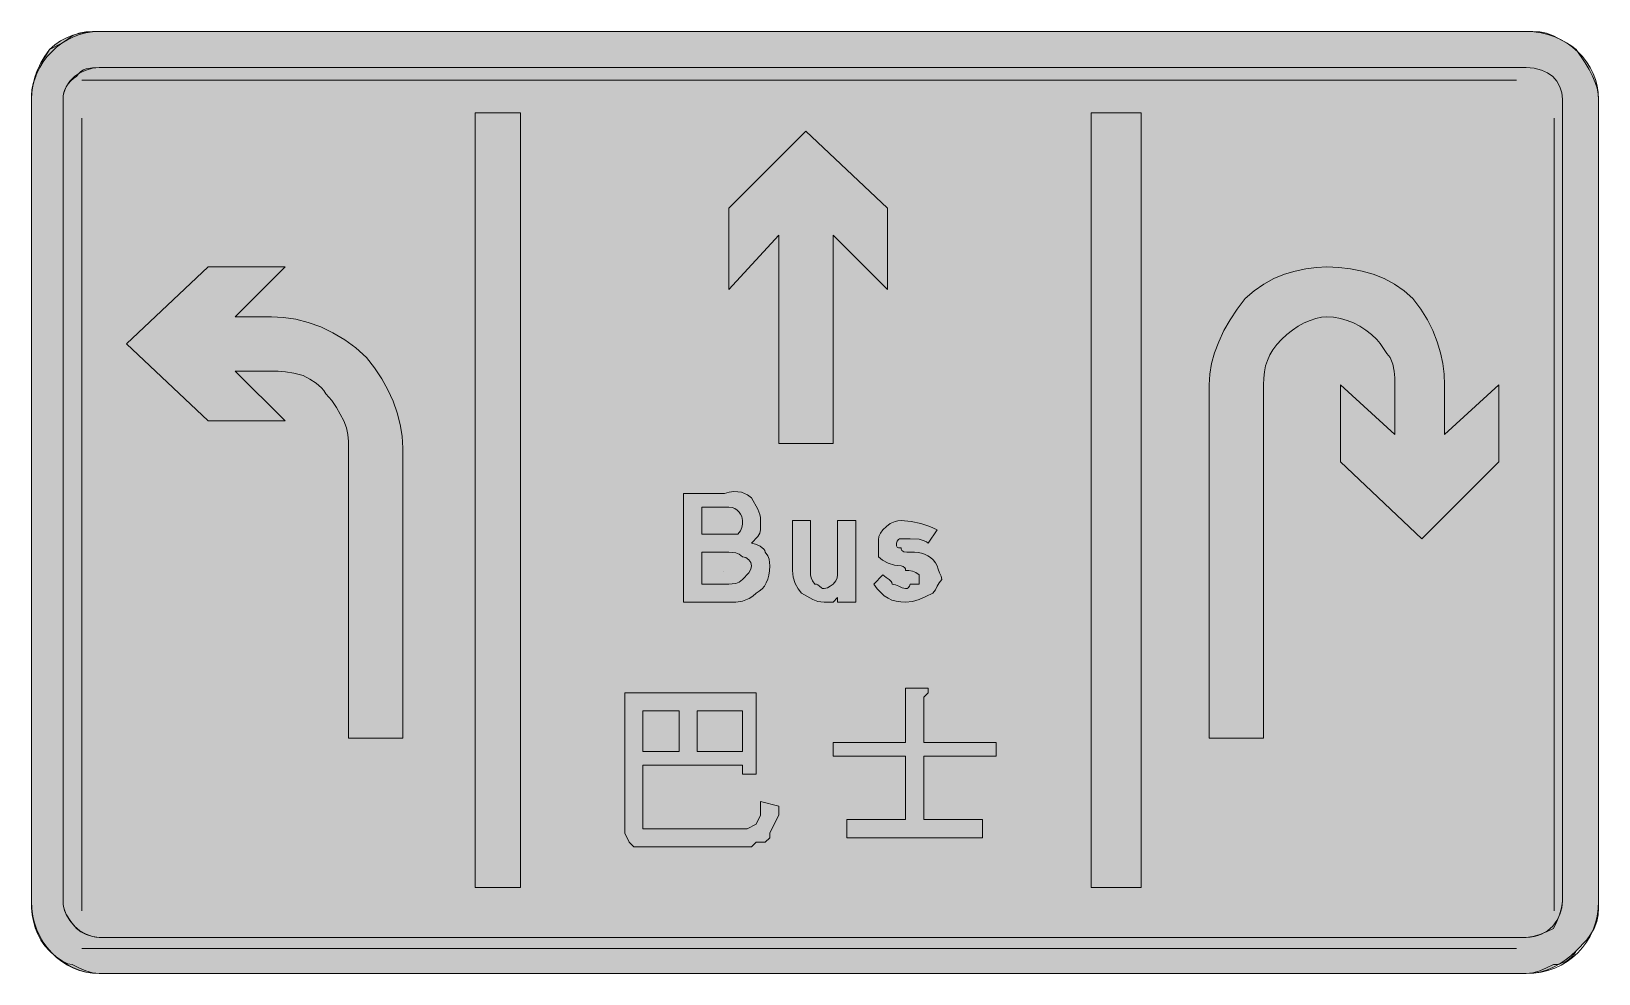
# Model space of a CAD drawing. Header units: metres. Extents: x 76 to 491, y 12 to 261.
import ezdxf

# ---------------------------------------------------------------- set-up
doc = ezdxf.new("R2010")
doc.units = ezdxf.units.M
for name, color, linetype, true_color in [('FILL_BLUE_0000FF', 7, 'Continuous', 0x0000ff), ('FILL_WHITE_FFFFFF', 7, 'Continuous', 0xffffff), ('STROKE_BLUE_0000FF', 7, 'Continuous', 0x0000ff), ('STROKE_WHITE_FFFFFF', 7, 'Continuous', 0xffffff)]:
    doc.layers.add(name, color=color, linetype=linetype, true_color=true_color)

msp = doc.modelspace()

# ---------------------------------------------------------------- hatches: boundary and pattern name
at = {"layer": 'FILL_BLUE_0000FF', "true_color": 0x0000ff}
h = msp.add_hatch(color=7, dxfattribs=at)
h.dxf.hatch_style = 1
h.paths.add_polyline_path([(473.87, 261.26), (475.8, 260.98), (477.65, 260.52), (479.43, 259.9), (481.11, 259.12), (482.69, 258.2), (484.16, 257.14), (485.52, 255.96), (486.75, 254.67), (487.84, 253.27), (488.79, 251.79), (489.59, 250.22), (490.22, 248.59), (490.69, 246.89), (490.97, 245.14), (491.07, 243.36), (491.07, 30.96), (491.05, 29.16), (490.92, 27.36), (490.56, 25.56), (489.87, 23.76), (488.95, 22.15), (487.92, 20.76), (485.07, 17.76), (484.57, 16.92), (483.96, 16.18), (483.28, 15.57), (482.52, 15.06), (481.71, 14.67), (480.85, 14.38), (479.97, 14.22), (479.07, 14.16), (477.27, 13.28), (475.47, 12.51), (473.67, 11.97), (471.87, 11.76), (93.87, 11.76), (92.07, 11.87), (90.29, 12.19), (88.53, 12.71), (86.82, 13.41), (85.16, 14.28), (83.58, 15.3), (82.07, 16.47), (80.67, 17.76), (79.43, 19.16), (78.4, 20.67), (77.57, 22.25), (76.92, 23.91), (76.44, 25.62), (76.11, 27.38), (75.93, 29.16), (75.87, 30.96), (75.87, 243.36), (75.93, 244.76), (76.11, 246.27), (76.44, 247.85), (76.92, 249.51), (77.57, 251.22), (78.4, 252.98), (79.43, 254.76), (80.67, 256.56), (82.07, 257.8), (83.58, 258.83), (85.16, 259.66), (86.82, 260.31), (88.53, 260.79), (90.29, 261.12), (92.07, 261.3), (93.87, 261.36), (471.87, 261.36), (473.87, 261.26)])
at = {"layer": 'FILL_WHITE_FFFFFF', "true_color": 0xffffff}
h = msp.add_hatch(color=7, dxfattribs=at)
h.dxf.hatch_style = 1
h.paths.add_polyline_path([(475.47, 261.21), (477.27, 260.85), (479.07, 260.16), (482.52, 258.36), (483.96, 257.46), (485.07, 256.56), (487.53, 252.98), (488.55, 251.22), (489.42, 249.51), (490.12, 247.85), (490.64, 246.27), (490.96, 244.76), (491.07, 243.36), (491.07, 30.96), (491.05, 29.16), (490.92, 27.36), (490.56, 25.56), (489.87, 23.76), (488.95, 22.15), (487.92, 20.76), (485.07, 17.76), (483.67, 16.47), (482.16, 15.3), (480.58, 14.28), (478.92, 13.41), (477.21, 12.71), (475.45, 12.19), (473.67, 11.87), (471.87, 11.76), (93.87, 11.76), (92.07, 11.97), (90.27, 12.51), (88.47, 13.28), (86.67, 14.16), (85.56, 14.38), (84.12, 15.06), (82.45, 16.18), (80.67, 17.76), (79.43, 19.16), (78.4, 20.67), (77.57, 22.25), (76.92, 23.91), (76.44, 25.62), (76.11, 27.38), (75.93, 29.16), (75.87, 30.96), (75.87, 243.36), (76.02, 245.91), (76.38, 247.58), (77.07, 249.36), (77.18, 250.26), (77.46, 251.16), (78.42, 252.96), (79.6, 254.76), (80.67, 256.56), (84.12, 258.36), (85.56, 259.26), (86.67, 260.16), (88.47, 260.85), (90.27, 261.21), (92.07, 261.34), (93.87, 261.36), (471.87, 261.36), (473.67, 261.34), (475.47, 261.21)])
h.paths.add_polyline_path([(92.09, 251.72), (90.42, 251.46), (89.66, 251.17), (88.98, 250.75), (88.37, 250.15), (87.87, 249.36), (87.03, 248.86), (86.3, 248.25), (85.68, 247.57), (85.17, 246.81), (84.78, 246), (84.5, 245.14), (84.33, 244.26), (84.27, 243.36), (84.27, 30.96), (84.33, 30.06), (84.5, 29.16), (84.78, 28.26), (85.17, 27.36), (86.3, 25.56), (87.87, 23.76), (88.98, 22.88), (90.42, 22.11), (92.09, 21.57), (93.87, 21.36), (471.87, 21.36), (473.67, 21.57), (475.47, 22.11), (477.27, 22.88), (479.07, 23.76), (479.95, 25.56), (480.72, 27.36), (481.26, 29.16), (481.47, 30.96), (481.47, 243.36), (481.3, 245.1), (480.81, 246.7), (480.01, 248.13), (478.92, 249.36), (477.54, 250.37), (475.9, 251.12), (474.01, 251.6), (471.87, 251.76), (93.87, 251.76), (92.09, 251.72)], flags=16)
h = msp.add_hatch(color=7, dxfattribs=at)
h.dxf.hatch_style = 1
h.paths.add_polyline_path([(205.47, 34.56), (193.47, 34.56), (193.47, 239.76), (205.47, 239.76), (205.47, 34.56)])
h = msp.add_hatch(color=7, dxfattribs=at)
h.dxf.hatch_style = 1
h.paths.add_polyline_path([(369.87, 239.76), (369.87, 34.56), (356.67, 34.56), (356.67, 239.76), (369.87, 239.76)])
h = msp.add_hatch(color=7, dxfattribs=at)
h.dxf.hatch_style = 1
h.paths.add_polyline_path([(288.27, 152.16), (273.87, 152.16), (273.87, 207.36), (260.67, 192.96), (260.67, 214.56), (281.07, 234.96), (302.67, 214.56), (302.67, 192.96), (288.27, 207.36), (288.27, 152.16)])
h = msp.add_hatch(color=7, dxfattribs=at)
h.dxf.hatch_style = 1
h.paths.add_polyline_path([(143.07, 198.96), (129.87, 185.76), (139.47, 185.76), (142.67, 185.59), (145.94, 185.08), (149.24, 184.24), (152.52, 183.06), (155.75, 181.54), (158.88, 179.68), (161.86, 177.49), (164.67, 174.96), (166.81, 172.21), (168.7, 169.35), (170.34, 166.42), (171.72, 163.41), (172.81, 160.35), (173.61, 157.24), (174.1, 154.11), (174.27, 150.96), (174.27, 74.16), (159.87, 74.16), (159.87, 150.96), (159.85, 152.76), (159.72, 154.56), (159.36, 156.36), (158.67, 158.16), (156.72, 161.76), (155.46, 163.56), (153.87, 165.36), (153.37, 166.21), (152.76, 166.95), (151.32, 168.21), (149.65, 169.24), (147.87, 170.16), (145.38, 170.85), (143.22, 171.21), (141.29, 171.34), (139.47, 171.36), (129.87, 171.36), (143.07, 158.16), (122.67, 158.16), (101.07, 178.56), (122.67, 198.96), (143.07, 198.96)])
h = msp.add_hatch(color=7, dxfattribs=at)
h.dxf.hatch_style = 1
h.paths.add_polyline_path([(388.04, 170.51), (388.53, 173.35), (389.33, 176.24), (390.42, 179.16), (391.8, 182.08), (393.44, 184.97), (395.33, 187.81), (397.47, 190.56), (399.83, 192.64), (402.36, 194.4), (405.04, 195.85), (407.82, 197.01), (410.65, 197.88), (413.5, 198.49), (416.32, 198.85), (419.07, 198.96), (422.22, 198.85), (425.33, 198.49), (428.39, 197.88), (431.37, 197.01), (434.23, 195.85), (436.96, 194.4), (439.51, 192.64), (441.87, 190.56), (443.95, 187.81), (445.71, 184.97), (447.16, 182.08), (448.32, 179.16), (449.19, 176.24), (449.8, 173.35), (450.16, 170.51), (450.27, 167.76), (450.27, 154.56), (464.67, 167.76), (464.67, 147.36), (444.27, 126.96), (422.67, 147.36), (422.67, 167.76), (437.07, 154.56), (437.07, 167.76), (437.05, 169.56), (436.92, 171.36), (436.56, 173.16), (435.87, 174.96), (434.97, 176.05), (434.07, 177.36), (433.17, 178.67), (432.27, 179.76), (430.87, 181.05), (429.36, 182.22), (427.78, 183.24), (426.12, 184.11), (424.41, 184.81), (422.65, 185.33), (420.87, 185.65), (419.07, 185.76), (417.67, 185.65), (416.18, 185.33), (414.64, 184.81), (413.07, 184.11), (411.5, 183.24), (409.96, 182.22), (408.47, 181.05), (407.07, 179.76), (405.83, 178.41), (404.8, 177.04), (403.97, 175.65), (403.32, 174.21), (402.84, 172.72), (402.51, 171.15), (402.33, 169.51), (402.27, 167.76), (402.27, 74.16), (387.87, 74.16), (387.87, 167.76), (388.04, 170.51)])
h = msp.add_hatch(color=7, dxfattribs=at)
h.dxf.hatch_style = 1
h.paths.add_polyline_path([(269.88, 124.24), (270.16, 123.81), (270.27, 123.36), (270.96, 122.46), (271.32, 121.56), (271.45, 120.66), (271.47, 119.76), (271.41, 118.47), (271.25, 117.28), (270.96, 116.22), (270.57, 115.26), (270.06, 114.42), (269.45, 113.68), (268.71, 113.07), (267.87, 112.56), (266.97, 111.77), (266.07, 111.17), (265.17, 110.75), (264.27, 110.46), (262.47, 110.2), (260.67, 110.16), (248.67, 110.16), (248.67, 138.96), (259.47, 138.96), (260.76, 139.3), (261.95, 139.45), (263.01, 139.42), (263.97, 139.26), (264.81, 138.98), (265.55, 138.62), (266.67, 137.76), (268.32, 134.76), (268.86, 133.37), (269.02, 132.61), (269.07, 131.76), (269.07, 129.36), (268.86, 128.46), (268.32, 127.56), (266.67, 125.76), (267.74, 125.55), (268.92, 125.01), (269.88, 124.24)])
h.paths.add_polyline_path([(263.76, 129.06), (264.12, 129.96), (264.25, 130.86), (264.27, 131.76), (264.05, 132.83), (263.76, 133.43), (263.37, 134.01), (262.86, 134.54), (262.25, 134.97), (261.51, 135.25), (260.67, 135.36), (253.47, 135.36), (253.47, 128.16), (260.67, 128.16), (263.07, 128.16), (263.76, 129.06)], flags=16)
h.paths.add_polyline_path([(262.47, 115.11), (263.37, 115.47), (264.27, 116.16), (265.92, 117.96), (266.46, 118.86), (266.67, 119.76), (266.46, 120.64), (265.92, 121.41), (265.15, 121.95), (264.27, 122.16), (263.37, 122.85), (262.47, 123.21), (261.57, 123.34), (260.67, 123.36), (253.47, 123.36), (253.47, 114.96), (260.67, 114.96), (261.57, 114.98), (262.47, 115.11)], flags=16)
h = msp.add_hatch(color=7, dxfattribs=at)
h.dxf.hatch_style = 1
h.paths.add_polyline_path([(285.02, 110.21), (284.26, 110.37), (282.87, 110.91), (279.87, 112.56), (278.99, 113.67), (278.22, 115.11), (277.68, 116.78), (277.47, 118.56), (277.47, 131.76), (282.27, 131.76), (282.27, 117.36), (282.42, 116.61), (282.78, 115.84), (283.47, 114.96), (283.87, 114.91), (284.18, 114.77), (284.67, 114.36), (285.16, 113.95), (285.47, 113.81), (285.87, 113.76), (286.75, 113.95), (287.52, 114.36), (288.27, 114.96), (288.96, 115.84), (289.32, 116.61), (289.47, 117.36), (289.47, 131.76), (294.27, 131.76), (294.27, 110.16), (289.47, 110.16), (289.47, 111.36), (288.27, 110.16), (285.87, 110.16), (285.02, 110.21)])
h = msp.add_hatch(color=7, dxfattribs=at)
h.dxf.hatch_style = 1
h.paths.add_polyline_path([(306.32, 124.16), (306.48, 123.87), (307.02, 123.51), (307.79, 123.38), (308.67, 123.36), (309.87, 123.36), (310.77, 123.3), (311.65, 123.13), (312.51, 122.85), (313.32, 122.46), (314.08, 121.95), (314.76, 121.33), (315.37, 120.6), (315.87, 119.76), (316.06, 118.86), (316.47, 117.96), (316.88, 117.06), (317.07, 116.16), (316.36, 115.26), (315.87, 114.36), (315.38, 113.46), (314.67, 112.56), (312.87, 111.68), (311.07, 110.91), (309.27, 110.37), (307.47, 110.16), (306.17, 110.22), (304.98, 110.4), (303.86, 110.73), (302.82, 111.21), (301.83, 111.86), (300.89, 112.69), (299.97, 113.72), (299.07, 114.96), (301.47, 117.36), (302.35, 116.65), (303.12, 116.16), (303.66, 115.67), (303.82, 115.36), (303.87, 114.96), (304.77, 114.77), (305.67, 114.36), (306.57, 113.95), (307.47, 113.76), (307.87, 113.81), (308.16, 113.95), (308.52, 114.36), (308.67, 114.96), (311.07, 114.96), (311.07, 116.16), (311.07, 117.36), (310.17, 118.05), (309.27, 118.41), (308.37, 118.54), (307.47, 118.56), (307.42, 118.96), (307.28, 119.25), (306.87, 119.61), (306.27, 119.76), (304.49, 119.97), (302.82, 120.51), (301.38, 121.28), (300.27, 122.16), (300.27, 125.76), (300.29, 126.66), (300.42, 127.56), (300.78, 128.46), (301.47, 129.36), (302.39, 130.24), (303.42, 131.01), (304.68, 131.55), (305.42, 131.71), (306.27, 131.76), (308.95, 131.55), (311.52, 131.01), (313.86, 130.24), (315.87, 129.36), (313.47, 125.76), (312.97, 126.16), (312.38, 126.45), (311.07, 126.81), (308.67, 126.96), (306.27, 126.96), (305.87, 126.91), (305.58, 126.77), (305.22, 126.36), (305.07, 125.76), (305.09, 125.07), (305.22, 124.71), (305.58, 124.58), (306.27, 124.56), (306.32, 124.16)])
h = msp.add_hatch(color=7, dxfattribs=at)
h.dxf.hatch_style = 1
h.paths.add_polyline_path([(313.47, 87.36), (313.47, 86.16), (312.27, 84.96), (312.27, 72.96), (331.47, 72.96), (331.47, 69.36), (312.27, 69.36), (312.27, 52.56), (327.87, 52.56), (327.87, 47.76), (291.87, 47.76), (291.87, 52.56), (307.47, 52.56), (307.47, 69.36), (288.27, 69.36), (288.27, 72.96), (307.47, 72.96), (307.47, 87.36), (311.07, 87.36), (313.47, 87.36)])
h = msp.add_hatch(color=7, dxfattribs=at)
h.dxf.hatch_style = 1
h.paths.add_polyline_path([(264.27, 64.56), (264.27, 66.96), (237.87, 66.96), (237.87, 52.56), (237.87, 51.36), (237.87, 50.16), (239.07, 50.16), (240.27, 50.16), (263.07, 50.16), (265.47, 50.16), (267.87, 51.36), (269.07, 53.76), (269.07, 57.36), (273.87, 56.16), (273.87, 53.76), (272.67, 51.36), (271.47, 48.96), (271.47, 47.76), (270.27, 46.56), (267.87, 46.56), (266.67, 45.36), (264.27, 45.36), (237.87, 45.36), (235.47, 45.36), (234.27, 46.56), (233.07, 48.96), (233.07, 51.36), (233.07, 86.16), (267.87, 86.16), (267.87, 64.56), (264.27, 64.56)])
h.paths.add_polyline_path([(237.87, 81.36), (237.87, 70.56), (247.47, 70.56), (247.47, 81.36), (237.87, 81.36)], flags=16)
h.paths.add_polyline_path([(264.27, 81.36), (252.27, 81.36), (252.27, 70.56), (264.27, 70.56), (264.27, 81.36)], flags=16)

# ---------------------------------------------------------------- linework, layer by layer
at = {"layer": 'FILL_BLUE_0000FF', "lineweight": 0, "true_color": 0x0000ff}
msp.add_lwpolyline([(473.87, 261.26), (475.8, 260.98), (477.65, 260.52), (479.43, 259.9), (481.11, 259.12), (482.69, 258.2), (484.16, 257.14), (485.52, 255.96), (486.75, 254.67), (487.84, 253.27), (488.79, 251.79), (489.59, 250.22), (490.22, 248.59), (490.69, 246.89), (490.97, 245.14), (491.07, 243.36), (491.07, 30.96), (491.05, 29.16), (490.92, 27.36), (490.56, 25.56), (489.87, 23.76), (488.95, 22.15), (487.92, 20.76), (485.07, 17.76), (484.57, 16.92), (483.96, 16.18), (483.28, 15.57), (482.52, 15.06), (481.71, 14.67), (480.85, 14.38), (479.97, 14.22), (479.07, 14.16), (477.27, 13.28), (475.47, 12.51), (473.67, 11.97), (471.87, 11.76), (93.87, 11.76), (92.07, 11.87), (90.29, 12.19), (88.53, 12.71), (86.82, 13.41), (85.16, 14.28), (83.58, 15.3), (82.07, 16.47), (80.67, 17.76), (79.43, 19.16), (78.4, 20.67), (77.57, 22.25), (76.92, 23.91), (76.44, 25.62), (76.11, 27.38), (75.93, 29.16), (75.87, 30.96), (75.87, 243.36), (75.93, 244.76), (76.11, 246.27), (76.44, 247.85), (76.92, 249.51), (77.57, 251.22), (78.4, 252.98), (79.43, 254.76), (80.67, 256.56), (82.07, 257.8), (83.58, 258.83), (85.16, 259.66), (86.82, 260.31), (88.53, 260.79), (90.29, 261.12), (92.07, 261.3), (93.87, 261.36), (471.87, 261.36)], close=True, dxfattribs=at)
at = {"layer": 'FILL_WHITE_FFFFFF', "lineweight": 0, "true_color": 0x0000ff}
for points in [[(475.47, 261.21), (477.27, 260.85), (479.07, 260.16), (482.52, 258.36), (483.96, 257.46), (485.07, 256.56), (487.53, 252.98), (488.55, 251.22), (489.42, 249.51), (490.12, 247.85), (490.64, 246.27), (490.96, 244.76), (491.07, 243.36), (491.07, 30.96), (491.05, 29.16), (490.92, 27.36), (490.56, 25.56), (489.87, 23.76), (488.95, 22.15), (487.92, 20.76), (485.07, 17.76), (483.67, 16.47), (482.16, 15.3), (480.58, 14.28), (478.92, 13.41), (477.21, 12.71), (475.45, 12.19), (473.67, 11.87), (471.87, 11.76), (93.87, 11.76), (92.07, 11.97), (90.27, 12.51), (88.47, 13.28), (86.67, 14.16), (85.56, 14.38), (84.12, 15.06), (82.45, 16.18), (80.67, 17.76), (79.43, 19.16), (78.4, 20.67), (77.57, 22.25), (76.92, 23.91), (76.44, 25.62), (76.11, 27.38), (75.93, 29.16), (75.87, 30.96), (75.87, 243.36), (76.02, 245.91), (76.38, 247.58), (77.07, 249.36), (77.18, 250.26), (77.46, 251.16), (78.42, 252.96), (79.6, 254.76), (80.67, 256.56), (84.12, 258.36), (85.56, 259.26), (86.67, 260.16), (88.47, 260.85), (90.27, 261.21), (92.07, 261.34), (93.87, 261.36), (471.87, 261.36), (473.67, 261.34)], [(92.09, 251.72), (90.42, 251.46), (89.66, 251.17), (88.98, 250.75), (88.37, 250.15), (87.87, 249.36), (87.03, 248.86), (86.3, 248.25), (85.68, 247.57), (85.17, 246.81), (84.78, 246), (84.5, 245.14), (84.33, 244.26), (84.27, 243.36), (84.27, 30.96), (84.33, 30.06), (84.5, 29.16), (84.78, 28.26), (85.17, 27.36), (86.3, 25.56), (87.87, 23.76), (88.98, 22.88), (90.42, 22.11), (92.09, 21.57), (93.87, 21.36), (471.87, 21.36), (473.67, 21.57), (475.47, 22.11), (477.27, 22.88), (479.07, 23.76), (479.95, 25.56), (480.72, 27.36), (481.26, 29.16), (481.47, 30.96), (481.47, 243.36), (481.3, 245.1), (480.81, 246.7), (480.01, 248.13), (478.92, 249.36), (477.54, 250.37), (475.9, 251.12), (474.01, 251.6), (471.87, 251.76), (93.87, 251.76)]]:
    msp.add_lwpolyline(points, close=True, dxfattribs=at)
at = {"layer": 'FILL_WHITE_FFFFFF', "lineweight": 0, "true_color": 0xffffff}
for points in [[(205.47, 34.56), (193.47, 34.56), (193.47, 239.76), (205.47, 239.76)], [(369.87, 239.76), (369.87, 34.56), (356.67, 34.56), (356.67, 239.76)], [(288.27, 152.16), (273.87, 152.16), (273.87, 207.36), (260.67, 192.96), (260.67, 214.56), (281.07, 234.96), (302.67, 214.56), (302.67, 192.96), (288.27, 207.36)], [(143.07, 198.96), (129.87, 185.76), (139.47, 185.76), (142.67, 185.59), (145.94, 185.08), (149.24, 184.24), (152.52, 183.06), (155.75, 181.54), (158.88, 179.68), (161.86, 177.49), (164.67, 174.96), (166.81, 172.21), (168.7, 169.35), (170.34, 166.42), (171.72, 163.41), (172.81, 160.35), (173.61, 157.24), (174.1, 154.11), (174.27, 150.96), (174.27, 74.16), (159.87, 74.16), (159.87, 150.96), (159.85, 152.76), (159.72, 154.56), (159.36, 156.36), (158.67, 158.16), (156.72, 161.76), (155.46, 163.56), (153.87, 165.36), (153.37, 166.21), (152.76, 166.95), (151.32, 168.21), (149.65, 169.24), (147.87, 170.16), (145.38, 170.85), (143.22, 171.21), (141.29, 171.34), (139.47, 171.36), (129.87, 171.36), (143.07, 158.16), (122.67, 158.16), (101.07, 178.56), (122.67, 198.96)], [(388.04, 170.51), (388.53, 173.35), (389.33, 176.24), (390.42, 179.16), (391.8, 182.08), (393.44, 184.97), (395.33, 187.81), (397.47, 190.56), (399.83, 192.64), (402.36, 194.4), (405.04, 195.85), (407.82, 197.01), (410.65, 197.88), (413.5, 198.49), (416.32, 198.85), (419.07, 198.96), (422.22, 198.85), (425.33, 198.49), (428.39, 197.88), (431.37, 197.01), (434.23, 195.85), (436.96, 194.4), (439.51, 192.64), (441.87, 190.56), (443.95, 187.81), (445.71, 184.97), (447.16, 182.08), (448.32, 179.16), (449.19, 176.24), (449.8, 173.35), (450.16, 170.51), (450.27, 167.76), (450.27, 154.56), (464.67, 167.76), (464.67, 147.36), (444.27, 126.96), (422.67, 147.36), (422.67, 167.76), (437.07, 154.56), (437.07, 167.76), (437.05, 169.56), (436.92, 171.36), (436.56, 173.16), (435.87, 174.96), (434.97, 176.05), (434.07, 177.36), (433.17, 178.67), (432.27, 179.76), (430.87, 181.05), (429.36, 182.22), (427.78, 183.24), (426.12, 184.11), (424.41, 184.81), (422.65, 185.33), (420.87, 185.65), (419.07, 185.76), (417.67, 185.65), (416.18, 185.33), (414.64, 184.81), (413.07, 184.11), (411.5, 183.24), (409.96, 182.22), (408.47, 181.05), (407.07, 179.76), (405.83, 178.41), (404.8, 177.04), (403.97, 175.65), (403.32, 174.21), (402.84, 172.72), (402.51, 171.15), (402.33, 169.51), (402.27, 167.76), (402.27, 74.16), (387.87, 74.16), (387.87, 167.76)], [(269.88, 124.24), (270.16, 123.81), (270.27, 123.36), (270.96, 122.46), (271.32, 121.56), (271.45, 120.66), (271.47, 119.76), (271.41, 118.47), (271.25, 117.28), (270.96, 116.22), (270.57, 115.26), (270.06, 114.42), (269.45, 113.68), (268.71, 113.07), (267.87, 112.56), (266.97, 111.77), (266.07, 111.17), (265.17, 110.75), (264.27, 110.46), (262.47, 110.2), (260.67, 110.16), (248.67, 110.16), (248.67, 138.96), (259.47, 138.96), (260.76, 139.3), (261.95, 139.45), (263.01, 139.42), (263.97, 139.26), (264.81, 138.98), (265.55, 138.62), (266.67, 137.76), (268.32, 134.76), (268.86, 133.37), (269.02, 132.61), (269.07, 131.76), (269.07, 129.36), (268.86, 128.46), (268.32, 127.56), (266.67, 125.76), (267.74, 125.55), (268.92, 125.01)], [(263.76, 129.06), (264.12, 129.96), (264.25, 130.86), (264.27, 131.76), (264.05, 132.83), (263.76, 133.43), (263.37, 134.01), (262.86, 134.54), (262.25, 134.97), (261.51, 135.25), (260.67, 135.36), (253.47, 135.36), (253.47, 128.16), (260.67, 128.16), (263.07, 128.16)], [(285.02, 110.21), (284.26, 110.37), (282.87, 110.91), (279.87, 112.56), (278.99, 113.67), (278.22, 115.11), (277.68, 116.78), (277.47, 118.56), (277.47, 131.76), (282.27, 131.76), (282.27, 117.36), (282.42, 116.61), (282.78, 115.84), (283.47, 114.96), (283.87, 114.91), (284.18, 114.77), (284.67, 114.36), (285.16, 113.95), (285.47, 113.81), (285.87, 113.76), (286.75, 113.95), (287.52, 114.36), (288.27, 114.96), (288.96, 115.84), (289.32, 116.61), (289.47, 117.36), (289.47, 131.76), (294.27, 131.76), (294.27, 110.16), (289.47, 110.16), (289.47, 111.36), (288.27, 110.16), (285.87, 110.16)], [(306.32, 124.16), (306.48, 123.87), (307.02, 123.51), (307.79, 123.38), (308.67, 123.36), (309.87, 123.36), (310.77, 123.3), (311.65, 123.13), (312.51, 122.85), (313.32, 122.46), (314.08, 121.95), (314.76, 121.33), (315.37, 120.6), (315.87, 119.76), (316.06, 118.86), (316.47, 117.96), (316.88, 117.06), (317.07, 116.16), (316.36, 115.26), (315.87, 114.36), (315.38, 113.46), (314.67, 112.56), (312.87, 111.68), (311.07, 110.91), (309.27, 110.37), (307.47, 110.16), (306.17, 110.22), (304.98, 110.4), (303.86, 110.73), (302.82, 111.21), (301.83, 111.86), (300.89, 112.69), (299.97, 113.72), (299.07, 114.96), (301.47, 117.36), (302.35, 116.65), (303.12, 116.16), (303.66, 115.67), (303.82, 115.36), (303.87, 114.96), (304.77, 114.77), (305.67, 114.36), (306.57, 113.95), (307.47, 113.76), (307.87, 113.81), (308.16, 113.95), (308.52, 114.36), (308.67, 114.96), (311.07, 114.96), (311.07, 116.16), (311.07, 117.36), (310.17, 118.05), (309.27, 118.41), (308.37, 118.54), (307.47, 118.56), (307.42, 118.96), (307.28, 119.25), (306.87, 119.61), (306.27, 119.76), (304.49, 119.97), (302.82, 120.51), (301.38, 121.28), (300.27, 122.16), (300.27, 125.76), (300.29, 126.66), (300.42, 127.56), (300.78, 128.46), (301.47, 129.36), (302.39, 130.24), (303.42, 131.01), (304.68, 131.55), (305.42, 131.71), (306.27, 131.76), (308.95, 131.55), (311.52, 131.01), (313.86, 130.24), (315.87, 129.36), (313.47, 125.76), (312.97, 126.16), (312.38, 126.45), (311.07, 126.81), (308.67, 126.96), (306.27, 126.96), (305.87, 126.91), (305.58, 126.77), (305.22, 126.36), (305.07, 125.76), (305.09, 125.07), (305.22, 124.71), (305.58, 124.58), (306.27, 124.56)], [(262.47, 115.11), (263.37, 115.47), (264.27, 116.16), (265.92, 117.96), (266.46, 118.86), (266.67, 119.76), (266.46, 120.64), (265.92, 121.41), (265.15, 121.95), (264.27, 122.16), (263.37, 122.85), (262.47, 123.21), (261.57, 123.34), (260.67, 123.36), (253.47, 123.36), (253.47, 114.96), (260.67, 114.96), (261.57, 114.98)], [(313.47, 87.36), (313.47, 86.16), (312.27, 84.96), (312.27, 72.96), (331.47, 72.96), (331.47, 69.36), (312.27, 69.36), (312.27, 52.56), (327.87, 52.56), (327.87, 47.76), (291.87, 47.76), (291.87, 52.56), (307.47, 52.56), (307.47, 69.36), (288.27, 69.36), (288.27, 72.96), (307.47, 72.96), (307.47, 87.36), (311.07, 87.36)], [(264.27, 64.56), (264.27, 66.96), (237.87, 66.96), (237.87, 52.56), (237.87, 51.36), (237.87, 50.16), (239.07, 50.16), (240.27, 50.16), (263.07, 50.16), (265.47, 50.16), (267.87, 51.36), (269.07, 53.76), (269.07, 57.36), (273.87, 56.16), (273.87, 53.76), (272.67, 51.36), (271.47, 48.96), (271.47, 47.76), (270.27, 46.56), (267.87, 46.56), (266.67, 45.36), (264.27, 45.36), (237.87, 45.36), (235.47, 45.36), (234.27, 46.56), (233.07, 48.96), (233.07, 51.36), (233.07, 86.16), (267.87, 86.16), (267.87, 64.56)], [(237.87, 81.36), (237.87, 70.56), (247.47, 70.56), (247.47, 81.36)], [(264.27, 81.36), (252.27, 81.36), (252.27, 70.56), (264.27, 70.56)]]:
    msp.add_lwpolyline(points, close=True, dxfattribs=at)
at = {"layer": 'STROKE_BLUE_0000FF', "lineweight": 0, "true_color": 0x0000ff}
for points in [[(471.87, 261.36), (93.87, 261.36), (92.09, 261.26), (90.34, 260.98), (88.64, 260.52), (87.01, 259.9), (85.44, 259.12), (83.96, 258.2), (82.56, 257.14), (81.27, 255.96), (80.09, 254.67), (79.03, 253.27), (78.11, 251.79), (77.33, 250.22), (76.71, 248.59), (76.25, 246.89), (75.97, 245.14), (75.87, 243.36), (75.87, 30.96), (75.97, 28.96), (76.25, 27.03), (76.71, 25.18), (77.33, 23.4), (78.11, 21.72), (79.03, 20.14), (80.09, 18.67), (81.27, 17.31), (82.56, 16.08), (83.96, 14.99), (85.44, 14.04), (87.01, 13.24), (88.64, 12.61), (90.34, 12.14), (92.09, 11.86), (93.87, 11.76), (471.87, 11.76), (473.87, 11.86), (475.8, 12.14), (477.65, 12.61), (479.43, 13.24), (481.11, 14.04), (482.69, 14.99), (484.16, 16.08), (485.52, 17.31), (486.75, 18.67), (487.84, 20.14), (488.79, 21.72), (489.59, 23.4), (490.22, 25.18), (490.69, 27.03), (490.97, 28.96), (491.07, 30.96), (491.07, 243.36), (490.97, 245.14), (490.69, 246.89), (490.22, 248.59), (489.59, 250.22), (488.79, 251.79), (487.84, 253.27), (486.75, 254.67), (485.52, 255.96), (484.16, 257.14), (482.69, 258.2), (481.11, 259.12), (479.43, 259.9), (477.65, 260.52), (475.8, 260.98), (473.87, 261.26), (471.87, 261.36)], [(93.87, 251.76), (92.08, 251.6), (90.35, 251.12), (88.72, 250.37), (87.27, 249.36), (86.04, 248.13), (85.1, 246.7), (84.49, 245.1), (84.33, 244.25), (84.27, 243.36)], [(481.47, 243.36), (481.3, 245.1), (480.81, 246.7), (480.01, 248.13), (478.92, 249.36), (477.54, 250.37), (475.9, 251.12), (474.01, 251.6), (471.87, 251.76)], [(469.27, 248.4), (89.27, 248.4)], [(89.27, 238.4), (89.27, 28.4)], [(479.27, 28.4), (479.27, 238.4)], [(84.27, 30.96), (84.33, 30.06), (84.49, 29.17), (85.1, 27.43), (86.04, 25.81), (87.27, 24.36), (88.72, 23.13), (90.35, 22.18), (92.08, 21.58), (92.97, 21.42), (93.87, 21.36)], [(471.87, 21.36), (472.97, 21.42), (474.01, 21.58), (474.98, 21.83), (475.9, 22.18), (477.54, 23.13), (478.92, 24.36), (480.01, 25.81), (480.81, 27.43), (481.3, 29.17), (481.47, 30.96)], [(89.27, 18.4), (469.27, 18.4)]]:
    msp.add_lwpolyline(points, dxfattribs=at)
at = {"layer": 'STROKE_WHITE_FFFFFF', "lineweight": 0, "true_color": 0xffffff}
msp.add_lwpolyline([(259.27, 118.4), (259.27, 118.4)], dxfattribs=at)
msp.add_lwpolyline([(259.27, 118.4), (259.27, 118.4)], dxfattribs=at)

doc.saveas('drawing.dxf')
